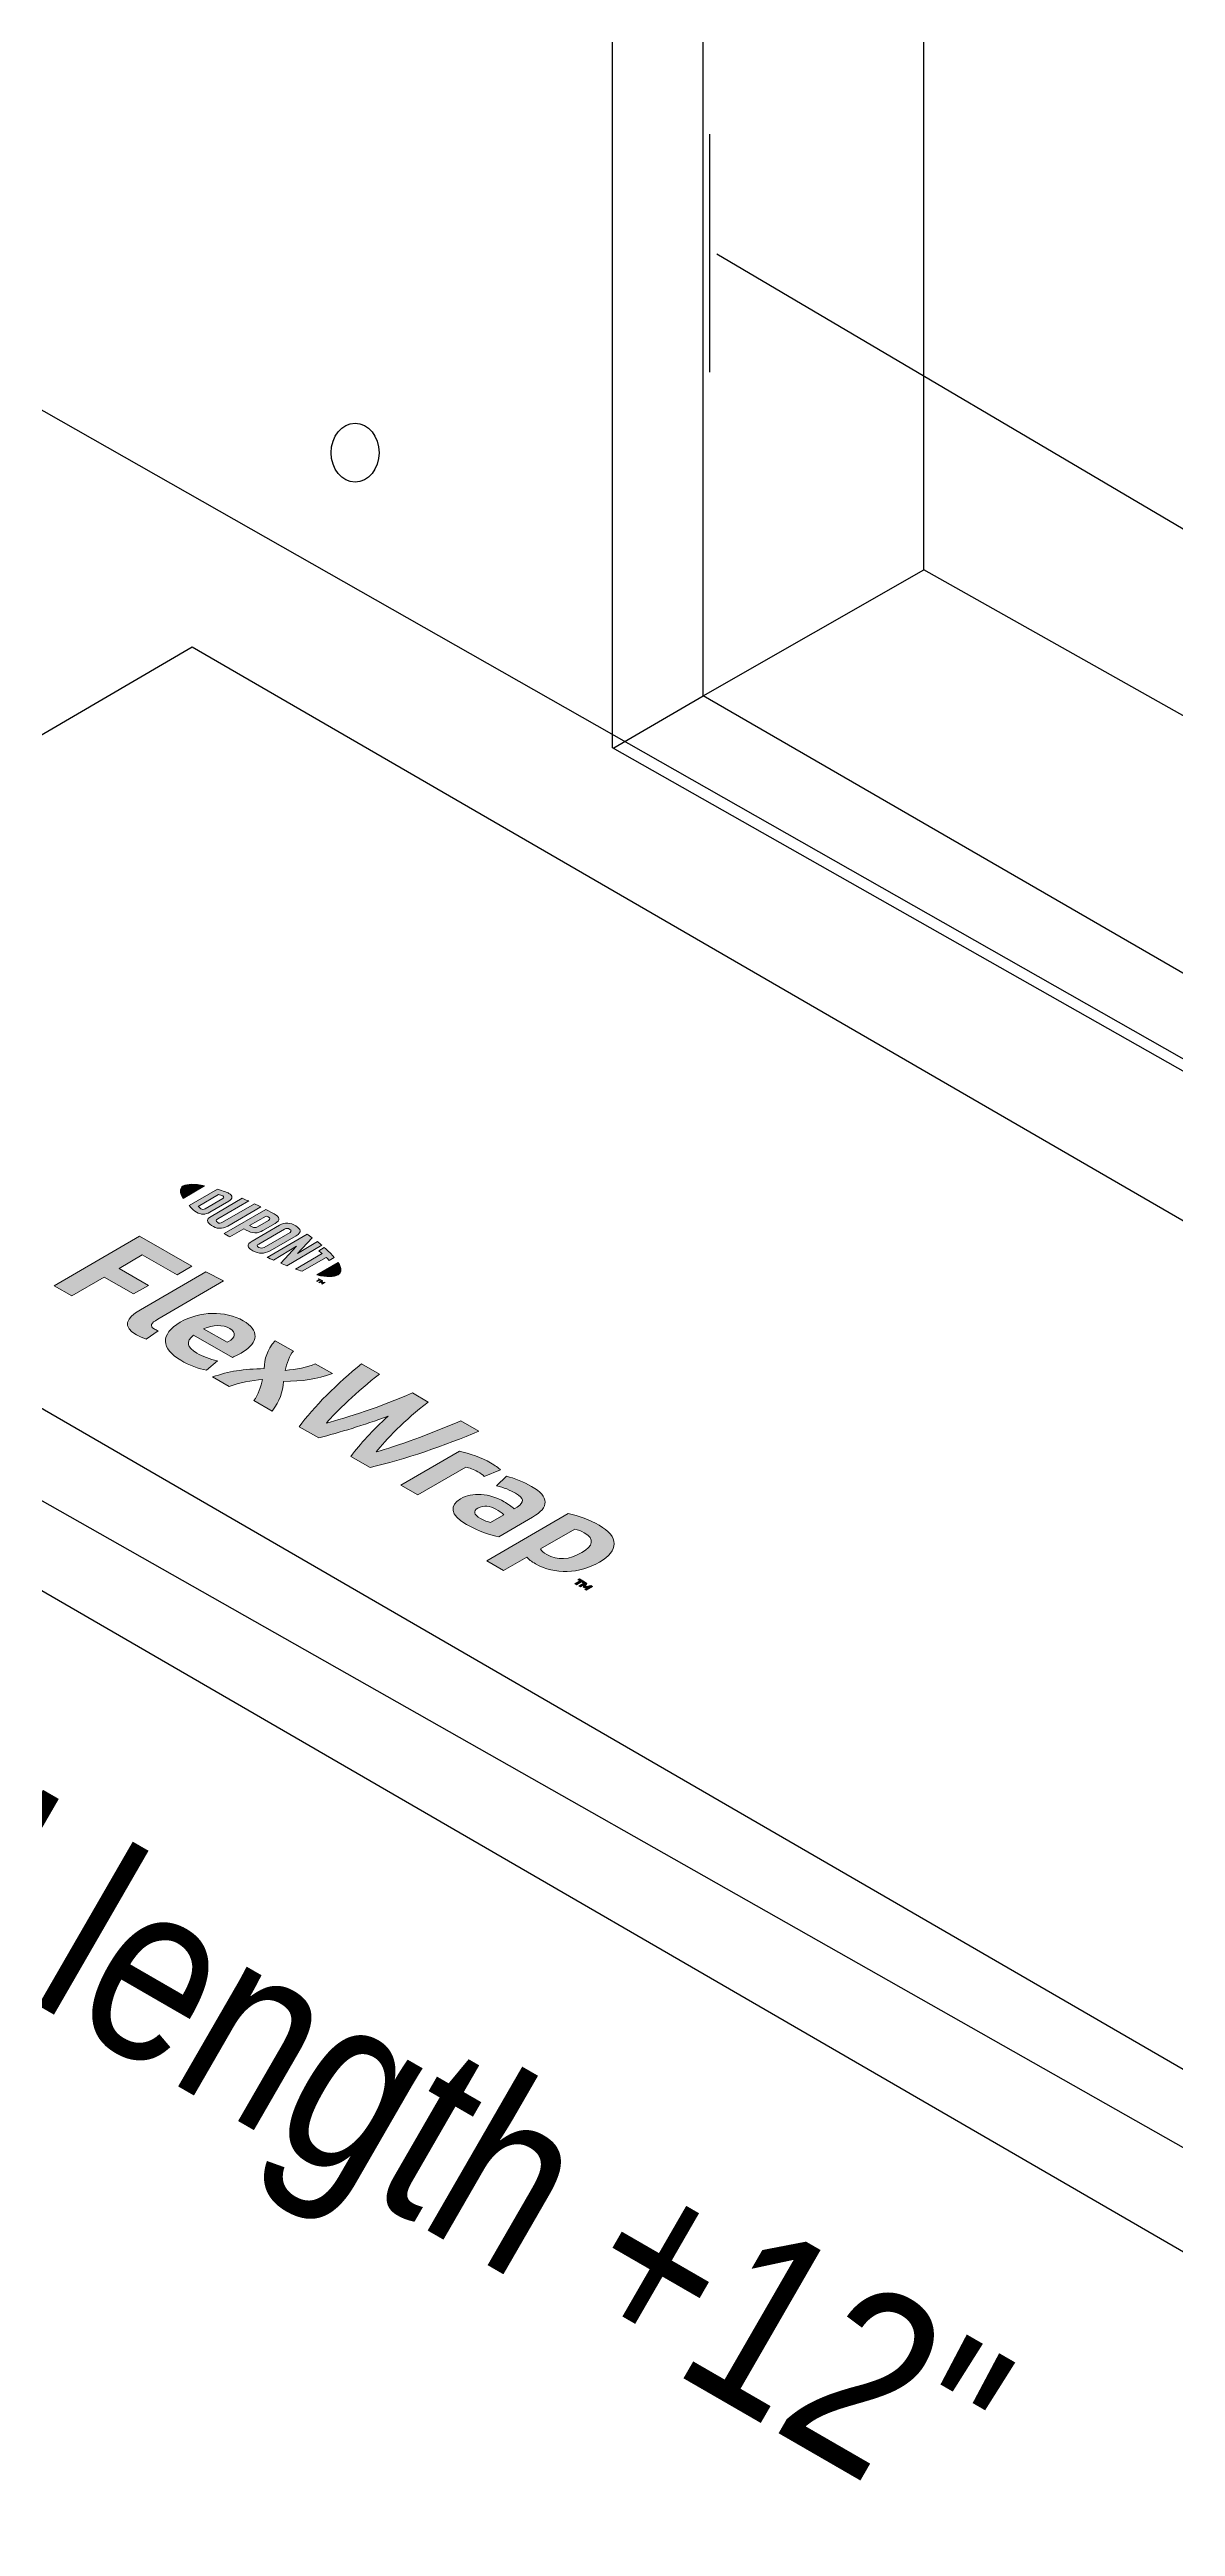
# Model space of a CAD drawing. Extents: x -1140 to 5605, y -816 to 1734.
# Drawn here: x 280.5 to 341.2, y -117.3 to 16.3 of the extents above; entities that cross this region are included whole.
import ezdxf

# ---------------------------------------------------------------- set-up
doc = ezdxf.new("R2010")
doc.units = 0
doc.header["$MEASUREMENT"] = 0
for name, color, linetype, lineweight in [('G-ANNO-TTLB', 7, 'Continuous', 0), ('LOGOS', 7, 'Continuous', 0), ('TYVEK', 7, 'Continuous', 0)]:
    doc.layers.add(name, color=color, linetype=linetype, lineweight=lineweight)

# ---------------------------------------------------------------- blocks, each defined once
blk = doc.blocks.new('Block_32')
at = {"layer": 'LOGOS', "true_color": 0x000000, "transparency": 33554687}
h = blk.add_hatch(color=18, dxfattribs=at)
h.dxf.hatch_style = 2
edge = h.paths.add_edge_path()
edge.add_spline(control_points=[(280.72, -50.39), (280.72, -50.39), (285.33, -47.71), (285.33, -47.71), (285.33, -47.71), (288.16, -49.33), (288.16, -49.33), (288.16, -49.33), (287.36, -49.8), (287.36, -49.8), (287.36, -49.8), (285.48, -48.72), (285.48, -48.72), (285.48, -48.72), (284.23, -49.45), (284.23, -49.45), (284.23, -49.45), (285.81, -50.36), (285.81, -50.36), (285.81, -50.36), (285, -50.82), (285, -50.82), (285, -50.82), (283.42, -49.91), (283.42, -49.91), (283.42, -49.91), (281.67, -50.93), (281.67, -50.93), (281.67, -50.93), (280.72, -50.39), (280.72, -50.39)], knot_values=[0, 0, 0, 0, 1, 1, 1, 2, 2, 2, 3, 3, 3, 4, 4, 4, 5, 5, 5, 6, 6, 6, 7, 7, 7, 8, 8, 8, 9, 9, 9, 10, 10, 10, 10], degree=3, periodic=0)
h = blk.add_hatch(color=18, dxfattribs=at)
h.dxf.hatch_style = 2
edge = h.paths.add_edge_path()
edge.add_spline(control_points=[(286.31, -52.19), (285.95, -52.39), (285.86, -52.56), (286.12, -52.71), (286.19, -52.75), (286.26, -52.78), (286.33, -52.81), (286.33, -52.81), (285.68, -53.26), (285.68, -53.26), (285.53, -53.21), (285.3, -53.1), (285.16, -53.03), (284.4, -52.59), (284.59, -52.13), (285.38, -51.67), (285.38, -51.67), (288.9, -49.63), (288.9, -49.63), (288.9, -49.63), (289.86, -50.12), (289.86, -50.12), (289.86, -50.12), (286.31, -52.19), (286.31, -52.19)], knot_values=[0, 0, 0, 0, 1, 1, 1, 2, 2, 2, 3, 3, 3, 4, 4, 4, 5, 5, 5, 6, 6, 6, 7, 7, 7, 8, 8, 8, 8], degree=3, periodic=0)
h = blk.add_hatch(color=18, dxfattribs=at)
h.dxf.hatch_style = 2
edge = h.paths.add_edge_path()
edge.add_spline(control_points=[(288.79, -52.71), (288.79, -52.71), (290.05, -53.43), (290.05, -53.43), (290.05, -53.43), (290.13, -53.39), (290.13, -53.39), (290.5, -53.17), (290.57, -52.9), (290.21, -52.69), (289.82, -52.47), (289.3, -52.48), (288.79, -52.71)], knot_values=[0, 0, 0, 0, 1, 1, 1, 2, 2, 2, 3, 3, 3, 4, 4, 4, 4], degree=3, periodic=0)
edge = h.paths.add_edge_path()
edge.add_spline(control_points=[(288.95, -54.94), (288.52, -54.85), (288, -54.66), (287.56, -54.4), (286.49, -53.79), (286.43, -52.98), (287.53, -52.35), (288.57, -51.74), (289.95, -51.71), (290.93, -52.27), (291.8, -52.77), (291.76, -53.45), (290.88, -53.97), (290.68, -54.08), (290.5, -54.17), (290.35, -54.24), (290.35, -54.24), (288.25, -53.04), (288.25, -53.04), (287.81, -53.39), (287.89, -53.71), (288.42, -54.01), (288.74, -54.2), (289.13, -54.34), (289.53, -54.43), (289.53, -54.43), (288.95, -54.94), (288.95, -54.94)], knot_values=[0, 0, 0, 0, 1, 1, 1, 2, 2, 2, 3, 3, 3, 4, 4, 4, 5, 5, 5, 6, 6, 6, 7, 7, 7, 8, 8, 8, 9, 9, 9, 9], degree=3, periodic=0)
h = blk.add_hatch(color=18, dxfattribs=at)
h.dxf.hatch_style = 2
edge = h.paths.add_edge_path()
edge.add_spline(control_points=[(292.05, -54.85), (292.09, -54.31), (292.19, -53.85), (292.64, -53.35), (292.64, -53.35), (293.63, -53.91), (293.63, -53.91), (293.42, -54.14), (293.27, -54.56), (293.19, -54.95), (293.79, -54.88), (294.39, -54.78), (294.81, -54.59), (294.81, -54.59), (295.74, -55.12), (295.74, -55.12), (294.88, -55.42), (294.11, -55.53), (293.1, -55.54), (293.05, -56.13), (292.91, -56.58), (292.49, -57.14), (292.49, -57.14), (291.5, -56.57), (291.5, -56.57), (291.73, -56.28), (291.89, -55.8), (291.97, -55.43), (291.36, -55.5), (290.72, -55.59), (290.16, -55.81), (290.16, -55.81), (289.27, -55.3), (289.27, -55.3), (290.12, -54.99), (290.96, -54.87), (292.05, -54.85)], knot_values=[0, 0, 0, 0, 1, 1, 1, 2, 2, 2, 3, 3, 3, 4, 4, 4, 5, 5, 5, 6, 6, 6, 7, 7, 7, 8, 8, 8, 9, 9, 9, 10, 10, 10, 11, 11, 11, 12, 12, 12, 12], degree=3, periodic=0)
h = blk.add_hatch(color=18, dxfattribs=at)
h.dxf.hatch_style = 2
edge = h.paths.add_edge_path()
edge.add_spline(control_points=[(302.67, -57.66), (302.67, -57.66), (303.64, -58.22), (303.64, -58.22), (301.85, -58.97), (299.6, -59.77), (297.77, -60.18), (297.77, -60.18), (296.73, -59.58), (296.73, -59.58), (297.23, -58.91), (297.9, -58.18), (298.74, -57.41), (297.41, -57.9), (296.15, -58.29), (295, -58.58), (295, -58.58), (293.95, -57.98), (293.95, -57.98), (294.69, -56.94), (296.03, -55.62), (297.31, -54.59), (297.31, -54.59), (298.28, -55.14), (298.28, -55.14), (297.09, -56.07), (295.91, -57.19), (295.41, -57.79), (296.46, -57.51), (298.42, -56.88), (300.05, -56.16), (300.05, -56.16), (300.9, -56.65), (300.9, -56.65), (299.66, -57.6), (298.58, -58.72), (298.1, -59.34), (299.14, -59.04), (301.08, -58.36), (302.67, -57.66)], knot_values=[0, 0, 0, 0, 1, 1, 1, 2, 2, 2, 3, 3, 3, 4, 4, 4, 5, 5, 5, 6, 6, 6, 7, 7, 7, 8, 8, 8, 9, 9, 9, 10, 10, 10, 11, 11, 11, 12, 12, 12, 13, 13, 13, 13], degree=3, periodic=0)
h = blk.add_hatch(color=18, dxfattribs=at)
h.dxf.hatch_style = 2
edge = h.paths.add_edge_path()
edge.add_spline(control_points=[(304.27, -59.93), (304.51, -60.07), (304.71, -60.21), (304.81, -60.31), (304.81, -60.31), (303.93, -60.66), (303.93, -60.66), (303.86, -60.58), (303.73, -60.49), (303.59, -60.41), (303.35, -60.27), (303.13, -60.2), (302.93, -60.16), (302.93, -60.16), (300.35, -61.65), (300.35, -61.65), (300.35, -61.65), (299.43, -61.13), (299.43, -61.13), (299.43, -61.13), (302.59, -59.3), (302.59, -59.3), (303.12, -59.4), (303.79, -59.66), (304.27, -59.93)], knot_values=[0, 0, 0, 0, 1, 1, 1, 2, 2, 2, 3, 3, 3, 4, 4, 4, 5, 5, 5, 6, 6, 6, 7, 7, 7, 8, 8, 8, 8], degree=3, periodic=0)
h = blk.add_hatch(color=18, dxfattribs=at)
h.dxf.hatch_style = 2
edge = h.paths.add_edge_path()
edge.add_spline(control_points=[(304.27, -63.14), (304.27, -63.14), (304.98, -62.73), (304.98, -62.73), (304.86, -62.62), (304.72, -62.52), (304.56, -62.43), (304.25, -62.25), (303.9, -62.19), (303.59, -62.37), (303.31, -62.53), (303.36, -62.72), (303.72, -62.93), (303.92, -63.04), (304.12, -63.11), (304.27, -63.14)], knot_values=[0, 0, 0, 0, 1, 1, 1, 2, 2, 2, 3, 3, 3, 4, 4, 4, 5, 5, 5, 5], degree=3, periodic=0)
edge = h.paths.add_edge_path()
edge.add_spline(control_points=[(302.97, -63.25), (302.06, -62.73), (302.05, -62.21), (302.64, -61.87), (303.29, -61.49), (304.21, -61.57), (305.01, -62.03), (305.2, -62.14), (305.41, -62.29), (305.55, -62.4), (305.55, -62.4), (305.71, -62.31), (305.71, -62.31), (306.11, -62.07), (306.07, -61.83), (305.62, -61.57), (305.33, -61.41), (304.97, -61.25), (304.59, -61.16), (304.59, -61.16), (305.13, -60.65), (305.13, -60.65), (305.54, -60.75), (306.08, -60.97), (306.48, -61.2), (307.46, -61.76), (307.43, -62.34), (306.54, -62.85), (306.54, -62.85), (304.71, -63.91), (304.71, -63.91), (304.3, -63.84), (303.64, -63.63), (302.97, -63.25)], knot_values=[0, 0, 0, 0, 1, 1, 1, 2, 2, 2, 3, 3, 3, 4, 4, 4, 5, 5, 5, 6, 6, 6, 7, 7, 7, 8, 8, 8, 9, 9, 9, 10, 10, 10, 11, 11, 11, 11], degree=3, periodic=0)
h = blk.add_hatch(color=18, dxfattribs=at)
h.dxf.hatch_style = 2
edge = h.paths.add_edge_path()
edge.add_spline(control_points=[(307.3, -64.87), (307.89, -65.21), (308.51, -65.16), (309.19, -64.76), (309.78, -64.42), (309.93, -64.04), (309.32, -63.7), (309.16, -63.6), (309, -63.55), (308.81, -63.5), (308.81, -63.5), (306.97, -64.57), (306.97, -64.57), (307.04, -64.68), (307.11, -64.76), (307.3, -64.87)], knot_values=[0, 0, 0, 0, 1, 1, 1, 2, 2, 2, 3, 3, 3, 4, 4, 4, 5, 5, 5, 5], degree=3, periodic=0)
edge = h.paths.add_edge_path()
edge.add_spline(control_points=[(306.7, -65.37), (306.46, -65.24), (306.33, -65.13), (306.22, -65.01), (306.22, -65.01), (304.97, -65.73), (304.97, -65.73), (304.97, -65.73), (304.06, -65.21), (304.06, -65.21), (304.06, -65.21), (308.46, -62.66), (308.46, -62.66), (309, -62.78), (309.65, -63.02), (310.12, -63.29), (311.21, -63.91), (311.2, -64.67), (310.15, -65.28), (309.07, -65.91), (307.73, -65.97), (306.7, -65.37)], knot_values=[0, 0, 0, 0, 1, 1, 1, 2, 2, 2, 3, 3, 3, 4, 4, 4, 5, 5, 5, 6, 6, 6, 7, 7, 7, 7], degree=3, periodic=0)
h = blk.add_hatch(color=18, dxfattribs=at)
h.dxf.hatch_style = 2
edge = h.paths.add_edge_path()
edge.add_spline(control_points=[(309.47, -66.43), (309.42, -66.5), (309.4, -66.55), (309.38, -66.6), (309.48, -66.59), (309.56, -66.57), (309.67, -66.55), (309.67, -66.55), (309.77, -66.6), (309.77, -66.6), (309.77, -66.6), (309.43, -66.8), (309.43, -66.8), (309.43, -66.8), (309.35, -66.75), (309.35, -66.75), (309.35, -66.75), (309.5, -66.66), (309.5, -66.66), (309.5, -66.66), (309.56, -66.63), (309.56, -66.63), (309.48, -66.65), (309.4, -66.66), (309.33, -66.67), (309.33, -66.67), (309.26, -66.63), (309.26, -66.63), (309.28, -66.59), (309.3, -66.54), (309.33, -66.49), (309.33, -66.49), (309.27, -66.53), (309.27, -66.53), (309.27, -66.53), (309.12, -66.62), (309.12, -66.62), (309.12, -66.62), (309.03, -66.57), (309.03, -66.57), (309.03, -66.57), (309.37, -66.37), (309.37, -66.37), (309.37, -66.37), (309.47, -66.43), (309.47, -66.43)], knot_values=[0, 0, 0, 0, 1, 1, 1, 2, 2, 2, 3, 3, 3, 4, 4, 4, 5, 5, 5, 6, 6, 6, 7, 7, 7, 8, 8, 8, 9, 9, 9, 10, 10, 10, 11, 11, 11, 12, 12, 12, 13, 13, 13, 14, 14, 14, 15, 15, 15, 15], degree=3, periodic=0)
edge = h.paths.add_edge_path()
edge.add_spline(control_points=[(309.08, -66.29), (309.08, -66.29), (308.98, -66.24), (308.98, -66.24), (308.98, -66.24), (309.06, -66.19), (309.06, -66.19), (309.06, -66.19), (309.34, -66.35), (309.34, -66.35), (309.34, -66.35), (309.26, -66.4), (309.26, -66.4), (309.26, -66.4), (309.17, -66.34), (309.17, -66.34), (309.17, -66.34), (308.9, -66.5), (308.9, -66.5), (308.9, -66.5), (308.81, -66.44), (308.81, -66.44), (308.81, -66.44), (309.08, -66.29), (309.08, -66.29)], knot_values=[0, 0, 0, 0, 1, 1, 1, 2, 2, 2, 3, 3, 3, 4, 4, 4, 5, 5, 5, 6, 6, 6, 7, 7, 7, 8, 8, 8, 8], degree=3, periodic=0)
at = {"layer": 'LOGOS'}
for points, knots in [([(280.72, -50.39), (280.72, -50.39), (285.33, -47.71), (285.33, -47.71), (285.33, -47.71), (288.16, -49.33), (288.16, -49.33), (288.16, -49.33), (287.36, -49.8), (287.36, -49.8), (287.36, -49.8), (285.48, -48.72), (285.48, -48.72), (285.48, -48.72), (284.23, -49.45), (284.23, -49.45), (284.23, -49.45), (285.81, -50.36), (285.81, -50.36), (285.81, -50.36), (285, -50.82), (285, -50.82), (285, -50.82), (283.42, -49.91), (283.42, -49.91), (283.42, -49.91), (281.67, -50.93), (281.67, -50.93), (281.67, -50.93), (280.72, -50.39), (280.72, -50.39)], [0, 0, 0, 0, 1, 1, 1, 2, 2, 2, 3, 3, 3, 4, 4, 4, 5, 5, 5, 6, 6, 6, 7, 7, 7, 8, 8, 8, 9, 9, 9, 10, 10, 10, 10]), ([(286.31, -52.19), (285.95, -52.39), (285.86, -52.56), (286.12, -52.71), (286.19, -52.75), (286.26, -52.78), (286.33, -52.81), (286.33, -52.81), (285.68, -53.26), (285.68, -53.26), (285.53, -53.21), (285.3, -53.1), (285.16, -53.03), (284.4, -52.59), (284.59, -52.13), (285.38, -51.67), (285.38, -51.67), (288.9, -49.63), (288.9, -49.63), (288.9, -49.63), (289.86, -50.12), (289.86, -50.12), (289.86, -50.12), (286.31, -52.19), (286.31, -52.19)], [0, 0, 0, 0, 1, 1, 1, 2, 2, 2, 3, 3, 3, 4, 4, 4, 5, 5, 5, 6, 6, 6, 7, 7, 7, 8, 8, 8, 8]), ([(288.95, -54.94), (288.52, -54.85), (288, -54.66), (287.56, -54.4), (286.49, -53.79), (286.43, -52.98), (287.53, -52.35), (288.57, -51.74), (289.95, -51.71), (290.93, -52.27), (291.8, -52.77), (291.76, -53.45), (290.88, -53.97), (290.68, -54.08), (290.5, -54.17), (290.35, -54.24), (290.35, -54.24), (288.25, -53.04), (288.25, -53.04), (287.81, -53.39), (287.89, -53.71), (288.42, -54.01), (288.74, -54.2), (289.13, -54.34), (289.53, -54.43), (289.53, -54.43), (288.95, -54.94), (288.95, -54.94)], [0, 0, 0, 0, 1, 1, 1, 2, 2, 2, 3, 3, 3, 4, 4, 4, 5, 5, 5, 6, 6, 6, 7, 7, 7, 8, 8, 8, 9, 9, 9, 9]), ([(288.79, -52.71), (288.79, -52.71), (290.05, -53.43), (290.05, -53.43), (290.05, -53.43), (290.13, -53.39), (290.13, -53.39), (290.5, -53.17), (290.57, -52.9), (290.21, -52.69), (289.82, -52.47), (289.3, -52.48), (288.79, -52.71)], [0, 0, 0, 0, 1, 1, 1, 2, 2, 2, 3, 3, 3, 4, 4, 4, 4]), ([(292.05, -54.85), (292.09, -54.31), (292.19, -53.85), (292.64, -53.35), (292.64, -53.35), (293.63, -53.91), (293.63, -53.91), (293.42, -54.14), (293.27, -54.56), (293.19, -54.95), (293.79, -54.88), (294.39, -54.78), (294.81, -54.59), (294.81, -54.59), (295.74, -55.12), (295.74, -55.12), (294.88, -55.42), (294.11, -55.53), (293.1, -55.54), (293.05, -56.13), (292.91, -56.58), (292.49, -57.14), (292.49, -57.14), (291.5, -56.57), (291.5, -56.57), (291.73, -56.28), (291.89, -55.8), (291.97, -55.43), (291.36, -55.5), (290.72, -55.59), (290.16, -55.81), (290.16, -55.81), (289.27, -55.3), (289.27, -55.3), (290.12, -54.99), (290.96, -54.87), (292.05, -54.85)], [0, 0, 0, 0, 1, 1, 1, 2, 2, 2, 3, 3, 3, 4, 4, 4, 5, 5, 5, 6, 6, 6, 7, 7, 7, 8, 8, 8, 9, 9, 9, 10, 10, 10, 11, 11, 11, 12, 12, 12, 12]), ([(302.67, -57.66), (302.67, -57.66), (303.64, -58.22), (303.64, -58.22), (301.85, -58.97), (299.6, -59.77), (297.77, -60.18), (297.77, -60.18), (296.73, -59.58), (296.73, -59.58), (297.23, -58.91), (297.9, -58.18), (298.74, -57.41), (297.41, -57.9), (296.15, -58.29), (295, -58.58), (295, -58.58), (293.95, -57.98), (293.95, -57.98), (294.69, -56.94), (296.03, -55.62), (297.31, -54.59), (297.31, -54.59), (298.28, -55.14), (298.28, -55.14), (297.09, -56.07), (295.91, -57.19), (295.41, -57.79), (296.46, -57.51), (298.42, -56.88), (300.05, -56.16), (300.05, -56.16), (300.9, -56.65), (300.9, -56.65), (299.66, -57.6), (298.58, -58.72), (298.1, -59.34), (299.14, -59.04), (301.08, -58.36), (302.67, -57.66)], [0, 0, 0, 0, 1, 1, 1, 2, 2, 2, 3, 3, 3, 4, 4, 4, 5, 5, 5, 6, 6, 6, 7, 7, 7, 8, 8, 8, 9, 9, 9, 10, 10, 10, 11, 11, 11, 12, 12, 12, 13, 13, 13, 13]), ([(304.27, -59.93), (304.51, -60.07), (304.71, -60.21), (304.81, -60.31), (304.81, -60.31), (303.93, -60.66), (303.93, -60.66), (303.86, -60.58), (303.73, -60.49), (303.59, -60.41), (303.35, -60.27), (303.13, -60.2), (302.93, -60.16), (302.93, -60.16), (300.35, -61.65), (300.35, -61.65), (300.35, -61.65), (299.43, -61.13), (299.43, -61.13), (299.43, -61.13), (302.59, -59.3), (302.59, -59.3), (303.12, -59.4), (303.79, -59.66), (304.27, -59.93)], [0, 0, 0, 0, 1, 1, 1, 2, 2, 2, 3, 3, 3, 4, 4, 4, 5, 5, 5, 6, 6, 6, 7, 7, 7, 8, 8, 8, 8]), ([(302.97, -63.25), (302.06, -62.73), (302.05, -62.21), (302.64, -61.87), (303.29, -61.49), (304.21, -61.57), (305.01, -62.03), (305.2, -62.14), (305.41, -62.29), (305.55, -62.4), (305.55, -62.4), (305.71, -62.31), (305.71, -62.31), (306.11, -62.07), (306.07, -61.83), (305.62, -61.57), (305.33, -61.41), (304.97, -61.25), (304.59, -61.16), (304.59, -61.16), (305.13, -60.65), (305.13, -60.65), (305.54, -60.75), (306.08, -60.97), (306.48, -61.2), (307.46, -61.76), (307.43, -62.34), (306.54, -62.85), (306.54, -62.85), (304.71, -63.91), (304.71, -63.91), (304.3, -63.84), (303.64, -63.63), (302.97, -63.25)], [0, 0, 0, 0, 1, 1, 1, 2, 2, 2, 3, 3, 3, 4, 4, 4, 5, 5, 5, 6, 6, 6, 7, 7, 7, 8, 8, 8, 9, 9, 9, 10, 10, 10, 11, 11, 11, 11]), ([(304.27, -63.14), (304.27, -63.14), (304.98, -62.73), (304.98, -62.73), (304.86, -62.62), (304.72, -62.52), (304.56, -62.43), (304.25, -62.25), (303.9, -62.19), (303.59, -62.37), (303.31, -62.53), (303.36, -62.72), (303.72, -62.93), (303.92, -63.04), (304.12, -63.11), (304.27, -63.14)], [0, 0, 0, 0, 1, 1, 1, 2, 2, 2, 3, 3, 3, 4, 4, 4, 5, 5, 5, 5]), ([(306.7, -65.37), (306.46, -65.24), (306.33, -65.13), (306.22, -65.01), (306.22, -65.01), (304.97, -65.73), (304.97, -65.73), (304.97, -65.73), (304.06, -65.21), (304.06, -65.21), (304.06, -65.21), (308.46, -62.66), (308.46, -62.66), (309, -62.78), (309.65, -63.02), (310.12, -63.29), (311.21, -63.91), (311.2, -64.67), (310.15, -65.28), (309.07, -65.91), (307.73, -65.97), (306.7, -65.37)], [0, 0, 0, 0, 1, 1, 1, 2, 2, 2, 3, 3, 3, 4, 4, 4, 5, 5, 5, 6, 6, 6, 7, 7, 7, 7]), ([(307.3, -64.87), (307.89, -65.21), (308.51, -65.16), (309.19, -64.76), (309.78, -64.42), (309.93, -64.04), (309.32, -63.7), (309.16, -63.6), (309, -63.55), (308.81, -63.5), (308.81, -63.5), (306.97, -64.57), (306.97, -64.57), (307.04, -64.68), (307.11, -64.76), (307.3, -64.87)], [0, 0, 0, 0, 1, 1, 1, 2, 2, 2, 3, 3, 3, 4, 4, 4, 5, 5, 5, 5]), ([(309.08, -66.29), (309.08, -66.29), (308.98, -66.24), (308.98, -66.24), (308.98, -66.24), (309.06, -66.19), (309.06, -66.19), (309.06, -66.19), (309.34, -66.35), (309.34, -66.35), (309.34, -66.35), (309.26, -66.4), (309.26, -66.4), (309.26, -66.4), (309.17, -66.34), (309.17, -66.34), (309.17, -66.34), (308.9, -66.5), (308.9, -66.5), (308.9, -66.5), (308.81, -66.44), (308.81, -66.44), (308.81, -66.44), (309.08, -66.29), (309.08, -66.29)], [0, 0, 0, 0, 1, 1, 1, 2, 2, 2, 3, 3, 3, 4, 4, 4, 5, 5, 5, 6, 6, 6, 7, 7, 7, 8, 8, 8, 8]), ([(309.47, -66.43), (309.42, -66.5), (309.4, -66.55), (309.38, -66.6), (309.48, -66.59), (309.56, -66.57), (309.67, -66.55), (309.67, -66.55), (309.77, -66.6), (309.77, -66.6), (309.77, -66.6), (309.43, -66.8), (309.43, -66.8), (309.43, -66.8), (309.35, -66.75), (309.35, -66.75), (309.35, -66.75), (309.5, -66.66), (309.5, -66.66), (309.5, -66.66), (309.56, -66.63), (309.56, -66.63), (309.48, -66.65), (309.4, -66.66), (309.33, -66.67), (309.33, -66.67), (309.26, -66.63), (309.26, -66.63), (309.28, -66.59), (309.3, -66.54), (309.33, -66.49), (309.33, -66.49), (309.27, -66.53), (309.27, -66.53), (309.27, -66.53), (309.12, -66.62), (309.12, -66.62), (309.12, -66.62), (309.03, -66.57), (309.03, -66.57), (309.03, -66.57), (309.37, -66.37), (309.37, -66.37), (309.37, -66.37), (309.47, -66.43), (309.47, -66.43)], [0, 0, 0, 0, 1, 1, 1, 2, 2, 2, 3, 3, 3, 4, 4, 4, 5, 5, 5, 6, 6, 6, 7, 7, 7, 8, 8, 8, 9, 9, 9, 10, 10, 10, 11, 11, 11, 12, 12, 12, 13, 13, 13, 14, 14, 14, 15, 15, 15, 15])]:
    blk.add_open_spline(points, degree=3, knots=knots, dxfattribs=at)
blk = doc.blocks.new('Block_33')
at = {"layer": 'LOGOS', "true_color": 0x000000, "transparency": 33554687}
h = blk.add_hatch(color=18, dxfattribs=at)
h.dxf.hatch_style = 2
edge = h.paths.add_edge_path()
edge.add_spline(control_points=[(287.69, -45), (287.48, -45.12), (287.49, -45.36), (287.68, -45.67), (287.68, -45.67), (288.84, -44.99), (288.84, -44.99), (288.31, -44.88), (287.9, -44.88), (287.69, -45)], knot_values=[0, 0, 0, 0, 1, 1, 1, 2, 2, 2, 3, 3, 3, 3], degree=3, periodic=0)
h = blk.add_hatch(color=18, dxfattribs=at)
h.dxf.hatch_style = 2
edge = h.paths.add_edge_path()
edge.add_spline(control_points=[(288.88, -46.23), (288.79, -46.28), (288.71, -46.26), (288.64, -46.23), (288.59, -46.2), (288.53, -46.14), (288.49, -46.1), (288.49, -46.1), (289.59, -45.46), (289.59, -45.46), (289.67, -45.48), (289.77, -45.52), (289.82, -45.54), (289.88, -45.58), (289.91, -45.63), (289.82, -45.68), (289.82, -45.68), (288.88, -46.23), (288.88, -46.23)], knot_values=[0, 0, 0, 0, 1, 1, 1, 2, 2, 2, 3, 3, 3, 4, 4, 4, 5, 5, 5, 6, 6, 6, 6], degree=3, periodic=0)
edge = h.paths.add_edge_path()
edge.add_spline(control_points=[(290.15, -45.4), (290.05, -45.34), (289.87, -45.28), (289.53, -45.17), (289.53, -45.17), (288, -46.06), (288, -46.06), (288.16, -46.24), (288.29, -46.36), (288.4, -46.42), (288.63, -46.55), (288.9, -46.55), (289.13, -46.42), (289.13, -46.42), (290.15, -45.82), (290.15, -45.82), (290.37, -45.69), (290.38, -45.53), (290.15, -45.4)], knot_values=[0, 0, 0, 0, 1, 1, 1, 2, 2, 2, 3, 3, 3, 4, 4, 4, 5, 5, 5, 6, 6, 6, 6], degree=3, periodic=0)
h = blk.add_hatch(color=18, dxfattribs=at)
h.dxf.hatch_style = 2
edge = h.paths.add_edge_path()
edge.add_spline(control_points=[(289.8, -46.96), (289.71, -47.01), (289.62, -47.03), (289.53, -46.96), (289.43, -46.89), (289.45, -46.84), (289.55, -46.78), (289.55, -46.78), (291.22, -45.81), (291.22, -45.81), (291.14, -45.78), (290.95, -45.7), (290.87, -45.66), (290.87, -45.66), (289.19, -46.64), (289.19, -46.64), (288.92, -46.8), (288.94, -46.93), (289.22, -47.13), (289.47, -47.32), (289.79, -47.33), (290.09, -47.16), (290.09, -47.16), (291.87, -46.13), (291.87, -46.13), (291.81, -46.09), (291.6, -45.99), (291.53, -45.96), (291.53, -45.96), (289.8, -46.96), (289.8, -46.96)], knot_values=[0, 0, 0, 0, 1, 1, 1, 2, 2, 2, 3, 3, 3, 4, 4, 4, 5, 5, 5, 6, 6, 6, 7, 7, 7, 8, 8, 8, 9, 9, 9, 10, 10, 10, 10], degree=3, periodic=0)
h = blk.add_hatch(color=18, dxfattribs=at)
h.dxf.hatch_style = 2
edge = h.paths.add_edge_path()
edge.add_spline(control_points=[(291.69, -47.2), (291.6, -47.26), (291.51, -47.27), (291.38, -47.19), (291.38, -47.19), (291.27, -47.13), (291.27, -47.13), (291.27, -47.13), (292.16, -46.62), (292.16, -46.62), (292.21, -46.64), (292.24, -46.66), (292.27, -46.67), (292.41, -46.75), (292.38, -46.8), (292.28, -46.86), (292.28, -46.86), (291.69, -47.2), (291.69, -47.2)], knot_values=[0, 0, 0, 0, 1, 1, 1, 2, 2, 2, 3, 3, 3, 4, 4, 4, 5, 5, 5, 6, 6, 6, 6], degree=3, periodic=0)
edge = h.paths.add_edge_path()
edge.add_spline(control_points=[(292.6, -46.5), (292.54, -46.47), (292.34, -46.36), (292.14, -46.26), (292.14, -46.26), (289.89, -47.56), (289.89, -47.56), (289.95, -47.6), (290.11, -47.7), (290.2, -47.75), (290.2, -47.75), (290.96, -47.31), (290.96, -47.31), (290.96, -47.31), (291.08, -47.38), (291.08, -47.38), (291.42, -47.57), (291.71, -47.57), (291.99, -47.4), (291.99, -47.4), (292.65, -47.02), (292.65, -47.02), (292.93, -46.85), (292.92, -46.68), (292.6, -46.5)], knot_values=[0, 0, 0, 0, 1, 1, 1, 2, 2, 2, 3, 3, 3, 4, 4, 4, 5, 5, 5, 6, 6, 6, 7, 7, 7, 8, 8, 8, 8], degree=3, periodic=0)
h = blk.add_hatch(color=18, dxfattribs=at)
h.dxf.hatch_style = 2
edge = h.paths.add_edge_path()
edge.add_spline(control_points=[(292.05, -48.31), (291.96, -48.36), (291.88, -48.37), (291.76, -48.31), (291.65, -48.24), (291.66, -48.2), (291.76, -48.14), (291.76, -48.14), (293.16, -47.33), (293.16, -47.33), (293.25, -47.28), (293.33, -47.27), (293.44, -47.34), (293.55, -47.4), (293.53, -47.45), (293.45, -47.5), (293.45, -47.5), (292.05, -48.31), (292.05, -48.31)], knot_values=[0, 0, 0, 0, 1, 1, 1, 2, 2, 2, 3, 3, 3, 4, 4, 4, 5, 5, 5, 6, 6, 6, 6], degree=3, periodic=0)
edge = h.paths.add_edge_path()
edge.add_spline(control_points=[(293.76, -47.15), (293.48, -46.98), (293.17, -46.95), (292.88, -47.12), (292.88, -47.12), (291.41, -47.97), (291.41, -47.97), (291.09, -48.16), (291.12, -48.32), (291.45, -48.49), (291.77, -48.66), (292.04, -48.68), (292.37, -48.49), (292.37, -48.49), (293.78, -47.68), (293.78, -47.68), (294.09, -47.49), (294.06, -47.35), (293.76, -47.15)], knot_values=[0, 0, 0, 0, 1, 1, 1, 2, 2, 2, 3, 3, 3, 4, 4, 4, 5, 5, 5, 6, 6, 6, 6], degree=3, periodic=0)
h = blk.add_hatch(color=18, dxfattribs=at)
h.dxf.hatch_style = 2
edge = h.paths.add_edge_path()
edge.add_spline(control_points=[(293.85, -48.65), (293.85, -48.65), (294.64, -47.79), (294.64, -47.79), (294.56, -47.72), (294.45, -47.65), (294.37, -47.59), (294.37, -47.59), (292.22, -48.85), (292.22, -48.85), (292.29, -48.88), (292.47, -48.96), (292.56, -49), (292.56, -49), (293.8, -48.25), (293.8, -48.25), (293.8, -48.25), (292.96, -49.17), (292.96, -49.17), (293.05, -49.21), (293.18, -49.27), (293.28, -49.3), (293.28, -49.3), (295.17, -48.2), (295.17, -48.2), (295.11, -48.15), (294.99, -48.05), (294.93, -48), (294.93, -48), (293.85, -48.65), (293.85, -48.65)], knot_values=[0, 0, 0, 0, 1, 1, 1, 2, 2, 2, 3, 3, 3, 4, 4, 4, 5, 5, 5, 6, 6, 6, 7, 7, 7, 8, 8, 8, 9, 9, 9, 10, 10, 10, 10], degree=3, periodic=0)
h = blk.add_hatch(color=18, dxfattribs=at)
h.dxf.hatch_style = 2
edge = h.paths.add_edge_path()
edge.add_spline(control_points=[(295, -48.49), (295.06, -48.54), (295.12, -48.59), (295.18, -48.64), (295.18, -48.64), (293.75, -49.48), (293.75, -49.48), (293.83, -49.51), (294, -49.56), (294.11, -49.6), (294.11, -49.6), (295.4, -48.85), (295.4, -48.85), (295.46, -48.91), (295.52, -48.96), (295.57, -49.02), (295.57, -49.02), (295.84, -48.86), (295.84, -48.86), (295.7, -48.68), (295.52, -48.51), (295.3, -48.31), (295.3, -48.31), (295, -48.49), (295, -48.49)], knot_values=[0, 0, 0, 0, 1, 1, 1, 2, 2, 2, 3, 3, 3, 4, 4, 4, 5, 5, 5, 6, 6, 6, 7, 7, 7, 8, 8, 8, 8], degree=3, periodic=0)
h = blk.add_hatch(color=18, dxfattribs=at)
h.dxf.hatch_style = 2
edge = h.paths.add_edge_path()
edge.add_spline(control_points=[(296.04, -49.79), (295.83, -49.92), (295.43, -49.91), (294.89, -49.8), (294.89, -49.8), (296.05, -49.13), (296.05, -49.13), (296.24, -49.44), (296.25, -49.67), (296.04, -49.79)], knot_values=[0, 0, 0, 0, 1, 1, 1, 2, 2, 2, 3, 3, 3, 3], degree=3, periodic=0)
h = blk.add_hatch(color=18, dxfattribs=at)
h.dxf.hatch_style = 2
edge = h.paths.add_edge_path()
edge.add_spline(control_points=[(295.18, -50.1), (295.18, -50.1), (295.21, -50.12), (295.21, -50.12), (295.21, -50.12), (295.18, -50.2), (295.18, -50.2), (295.18, -50.2), (295.31, -50.18), (295.31, -50.18), (295.31, -50.18), (295.35, -50.2), (295.35, -50.2), (295.35, -50.2), (295.18, -50.3), (295.18, -50.3), (295.18, -50.3), (295.15, -50.28), (295.15, -50.28), (295.15, -50.28), (295.27, -50.21), (295.27, -50.21), (295.27, -50.21), (295.14, -50.23), (295.14, -50.23), (295.14, -50.23), (295.13, -50.22), (295.13, -50.22), (295.13, -50.22), (295.16, -50.15), (295.16, -50.15), (295.16, -50.15), (295.04, -50.22), (295.04, -50.22), (295.04, -50.22), (295.01, -50.2), (295.01, -50.2), (295.01, -50.2), (295.18, -50.1), (295.18, -50.1)], knot_values=[0, 0, 0, 0, 1, 1, 1, 2, 2, 2, 3, 3, 3, 4, 4, 4, 5, 5, 5, 6, 6, 6, 7, 7, 7, 8, 8, 8, 9, 9, 9, 10, 10, 10, 11, 11, 11, 12, 12, 12, 13, 13, 13, 13], degree=3, periodic=0)
edge = h.paths.add_edge_path()
edge.add_spline(control_points=[(295.03, -50.05), (295.03, -50.05), (294.98, -50.02), (294.98, -50.02), (294.98, -50.02), (295.01, -50), (295.01, -50), (295.01, -50), (295.14, -50.08), (295.14, -50.08), (295.14, -50.08), (295.11, -50.1), (295.11, -50.1), (295.11, -50.1), (295.06, -50.07), (295.06, -50.07), (295.06, -50.07), (294.92, -50.15), (294.92, -50.15), (294.92, -50.15), (294.89, -50.13), (294.89, -50.13), (294.89, -50.13), (295.03, -50.05), (295.03, -50.05)], knot_values=[0, 0, 0, 0, 1, 1, 1, 2, 2, 2, 3, 3, 3, 4, 4, 4, 5, 5, 5, 6, 6, 6, 7, 7, 7, 8, 8, 8, 8], degree=3, periodic=0)
at = {"layer": 'LOGOS'}
for points, knots in [([(287.69, -45), (287.48, -45.12), (287.49, -45.36), (287.68, -45.67), (287.68, -45.67), (288.84, -44.99), (288.84, -44.99), (288.31, -44.88), (287.9, -44.88), (287.69, -45)], [0, 0, 0, 0, 1, 1, 1, 2, 2, 2, 3, 3, 3, 3]), ([(290.15, -45.4), (290.05, -45.34), (289.87, -45.28), (289.53, -45.17), (289.53, -45.17), (288, -46.06), (288, -46.06), (288.16, -46.24), (288.29, -46.36), (288.4, -46.42), (288.63, -46.55), (288.9, -46.55), (289.13, -46.42), (289.13, -46.42), (290.15, -45.82), (290.15, -45.82), (290.37, -45.69), (290.38, -45.53), (290.15, -45.4)], [0, 0, 0, 0, 1, 1, 1, 2, 2, 2, 3, 3, 3, 4, 4, 4, 5, 5, 5, 6, 6, 6, 6]), ([(288.88, -46.23), (288.79, -46.28), (288.71, -46.26), (288.64, -46.23), (288.59, -46.2), (288.53, -46.14), (288.49, -46.1), (288.49, -46.1), (289.59, -45.46), (289.59, -45.46), (289.67, -45.48), (289.77, -45.52), (289.82, -45.54), (289.88, -45.58), (289.91, -45.63), (289.82, -45.68), (289.82, -45.68), (288.88, -46.23), (288.88, -46.23)], [0, 0, 0, 0, 1, 1, 1, 2, 2, 2, 3, 3, 3, 4, 4, 4, 5, 5, 5, 6, 6, 6, 6]), ([(289.8, -46.96), (289.71, -47.01), (289.62, -47.03), (289.53, -46.96), (289.43, -46.89), (289.45, -46.84), (289.55, -46.78), (289.55, -46.78), (291.22, -45.81), (291.22, -45.81), (291.14, -45.78), (290.95, -45.7), (290.87, -45.66), (290.87, -45.66), (289.19, -46.64), (289.19, -46.64), (288.92, -46.8), (288.94, -46.93), (289.22, -47.13), (289.47, -47.32), (289.79, -47.33), (290.09, -47.16), (290.09, -47.16), (291.87, -46.13), (291.87, -46.13), (291.81, -46.09), (291.6, -45.99), (291.53, -45.96), (291.53, -45.96), (289.8, -46.96), (289.8, -46.96)], [0, 0, 0, 0, 1, 1, 1, 2, 2, 2, 3, 3, 3, 4, 4, 4, 5, 5, 5, 6, 6, 6, 7, 7, 7, 8, 8, 8, 9, 9, 9, 10, 10, 10, 10]), ([(292.6, -46.5), (292.54, -46.47), (292.34, -46.36), (292.14, -46.26), (292.14, -46.26), (289.89, -47.56), (289.89, -47.56), (289.95, -47.6), (290.11, -47.7), (290.2, -47.75), (290.2, -47.75), (290.96, -47.31), (290.96, -47.31), (290.96, -47.31), (291.08, -47.38), (291.08, -47.38), (291.42, -47.57), (291.71, -47.57), (291.99, -47.4), (291.99, -47.4), (292.65, -47.02), (292.65, -47.02), (292.93, -46.85), (292.92, -46.68), (292.6, -46.5)], [0, 0, 0, 0, 1, 1, 1, 2, 2, 2, 3, 3, 3, 4, 4, 4, 5, 5, 5, 6, 6, 6, 7, 7, 7, 8, 8, 8, 8]), ([(291.69, -47.2), (291.6, -47.26), (291.51, -47.27), (291.38, -47.19), (291.38, -47.19), (291.27, -47.13), (291.27, -47.13), (291.27, -47.13), (292.16, -46.62), (292.16, -46.62), (292.21, -46.64), (292.24, -46.66), (292.27, -46.67), (292.41, -46.75), (292.38, -46.8), (292.28, -46.86), (292.28, -46.86), (291.69, -47.2), (291.69, -47.2)], [0, 0, 0, 0, 1, 1, 1, 2, 2, 2, 3, 3, 3, 4, 4, 4, 5, 5, 5, 6, 6, 6, 6]), ([(293.76, -47.15), (293.48, -46.98), (293.17, -46.95), (292.88, -47.12), (292.88, -47.12), (291.41, -47.97), (291.41, -47.97), (291.09, -48.16), (291.12, -48.32), (291.45, -48.49), (291.77, -48.66), (292.04, -48.68), (292.37, -48.49), (292.37, -48.49), (293.78, -47.68), (293.78, -47.68), (294.09, -47.49), (294.06, -47.35), (293.76, -47.15)], [0, 0, 0, 0, 1, 1, 1, 2, 2, 2, 3, 3, 3, 4, 4, 4, 5, 5, 5, 6, 6, 6, 6]), ([(292.05, -48.31), (291.96, -48.36), (291.88, -48.37), (291.76, -48.31), (291.65, -48.24), (291.66, -48.2), (291.76, -48.14), (291.76, -48.14), (293.16, -47.33), (293.16, -47.33), (293.25, -47.28), (293.33, -47.27), (293.44, -47.34), (293.55, -47.4), (293.53, -47.45), (293.45, -47.5), (293.45, -47.5), (292.05, -48.31), (292.05, -48.31)], [0, 0, 0, 0, 1, 1, 1, 2, 2, 2, 3, 3, 3, 4, 4, 4, 5, 5, 5, 6, 6, 6, 6]), ([(293.85, -48.65), (293.85, -48.65), (294.64, -47.79), (294.64, -47.79), (294.56, -47.72), (294.45, -47.65), (294.37, -47.59), (294.37, -47.59), (292.22, -48.85), (292.22, -48.85), (292.29, -48.88), (292.47, -48.96), (292.56, -49), (292.56, -49), (293.8, -48.25), (293.8, -48.25), (293.8, -48.25), (292.96, -49.17), (292.96, -49.17), (293.05, -49.21), (293.18, -49.27), (293.28, -49.3), (293.28, -49.3), (295.17, -48.2), (295.17, -48.2), (295.11, -48.15), (294.99, -48.05), (294.93, -48), (294.93, -48), (293.85, -48.65), (293.85, -48.65)], [0, 0, 0, 0, 1, 1, 1, 2, 2, 2, 3, 3, 3, 4, 4, 4, 5, 5, 5, 6, 6, 6, 7, 7, 7, 8, 8, 8, 9, 9, 9, 10, 10, 10, 10]), ([(295, -48.49), (295.06, -48.54), (295.12, -48.59), (295.18, -48.64), (295.18, -48.64), (293.75, -49.48), (293.75, -49.48), (293.83, -49.51), (294, -49.56), (294.11, -49.6), (294.11, -49.6), (295.4, -48.85), (295.4, -48.85), (295.46, -48.91), (295.52, -48.96), (295.57, -49.02), (295.57, -49.02), (295.84, -48.86), (295.84, -48.86), (295.7, -48.68), (295.52, -48.51), (295.3, -48.31), (295.3, -48.31), (295, -48.49), (295, -48.49)], [0, 0, 0, 0, 1, 1, 1, 2, 2, 2, 3, 3, 3, 4, 4, 4, 5, 5, 5, 6, 6, 6, 7, 7, 7, 8, 8, 8, 8]), ([(296.04, -49.79), (295.83, -49.92), (295.43, -49.91), (294.89, -49.8), (294.89, -49.8), (296.05, -49.13), (296.05, -49.13), (296.24, -49.44), (296.25, -49.67), (296.04, -49.79)], [0, 0, 0, 0, 1, 1, 1, 2, 2, 2, 3, 3, 3, 3]), ([(295.03, -50.05), (295.03, -50.05), (294.98, -50.02), (294.98, -50.02), (294.98, -50.02), (295.01, -50), (295.01, -50), (295.01, -50), (295.14, -50.08), (295.14, -50.08), (295.14, -50.08), (295.11, -50.1), (295.11, -50.1), (295.11, -50.1), (295.06, -50.07), (295.06, -50.07), (295.06, -50.07), (294.92, -50.15), (294.92, -50.15), (294.92, -50.15), (294.89, -50.13), (294.89, -50.13), (294.89, -50.13), (295.03, -50.05), (295.03, -50.05)], [0, 0, 0, 0, 1, 1, 1, 2, 2, 2, 3, 3, 3, 4, 4, 4, 5, 5, 5, 6, 6, 6, 7, 7, 7, 8, 8, 8, 8]), ([(295.18, -50.1), (295.18, -50.1), (295.21, -50.12), (295.21, -50.12), (295.21, -50.12), (295.18, -50.2), (295.18, -50.2), (295.18, -50.2), (295.31, -50.18), (295.31, -50.18), (295.31, -50.18), (295.35, -50.2), (295.35, -50.2), (295.35, -50.2), (295.18, -50.3), (295.18, -50.3), (295.18, -50.3), (295.15, -50.28), (295.15, -50.28), (295.15, -50.28), (295.27, -50.21), (295.27, -50.21), (295.27, -50.21), (295.14, -50.23), (295.14, -50.23), (295.14, -50.23), (295.13, -50.22), (295.13, -50.22), (295.13, -50.22), (295.16, -50.15), (295.16, -50.15), (295.16, -50.15), (295.04, -50.22), (295.04, -50.22), (295.04, -50.22), (295.01, -50.2), (295.01, -50.2), (295.01, -50.2), (295.18, -50.1), (295.18, -50.1)], [0, 0, 0, 0, 1, 1, 1, 2, 2, 2, 3, 3, 3, 4, 4, 4, 5, 5, 5, 6, 6, 6, 7, 7, 7, 8, 8, 8, 9, 9, 9, 10, 10, 10, 11, 11, 11, 12, 12, 12, 13, 13, 13, 13])]:
    blk.add_open_spline(points, degree=3, knots=knots, dxfattribs=at)
blk = doc.blocks.new('Block_31')
at = {"layer": 'LOGOS'}
for name in ['Block_33', 'Block_32']:
    blk.add_blockref(name, (0, 0), dxfattribs=at)

msp = doc.modelspace()

# ---------------------------------------------------------------- hatches: boundary and pattern name
at = {"layer": 'G-ANNO-TTLB', "true_color": 0xff00ff, "transparency": 33554687}
h = msp.add_hatch(color=6, dxfattribs=at)
edge = h.paths.add_edge_path()
edge.add_spline(control_points=[(1815.43, -731.7), (1815.43, -731.7), (-1114.08, -731.7), (-1114.08, -731.7), (-1114.08, -731.7), (-1114.08, 1725.3), (-1114.08, 1725.3), (-1114.08, 1725.3), (1815.43, 1725.3), (1815.43, 1725.3), (1815.43, 1725.3), (1815.43, -731.7), (1815.43, -731.7)], knot_values=[0, 0, 0, 0, 1, 1, 1, 2, 2, 2, 3, 3, 3, 4, 4, 4, 4], degree=3, periodic=0)
edge = h.paths.add_edge_path()
edge.add_spline(control_points=[(-1105.08, 1716.3), (-1105.08, 1716.3), (-1105.08, -722.7), (-1105.08, -722.7), (-1105.08, -722.7), (1806.43, -722.7), (1806.43, -722.7), (1806.43, -722.7), (1806.43, 1716.3), (1806.43, 1716.3), (1806.43, 1716.3), (-1105.08, 1716.3), (-1105.08, 1716.3)], knot_values=[0, 0, 0, 0, 1, 1, 1, 2, 2, 2, 3, 3, 3, 4, 4, 4, 4], degree=3, periodic=0)
edge.add_line((-1105.08, 1716.3), (-1105.08, 1716.3))

# ---------------------------------------------------------------- linework, layer by layer
at = {"layer": 'G-ANNO-TTLB'}
for points in [[(1815.43, -731.7), (1815.43, -731.7), (-1114.08, -731.7), (-1114.08, -731.7), (-1114.08, -731.7), (-1114.08, 1725.3), (-1114.08, 1725.3), (-1114.08, 1725.3), (1815.43, 1725.3), (1815.43, 1725.3), (1815.43, 1725.3), (1815.43, -731.7), (1815.43, -731.7)], [(-1105.08, 1716.3), (-1105.08, 1716.3), (-1105.08, -722.7), (-1105.08, -722.7), (-1105.08, -722.7), (1806.43, -722.7), (1806.43, -722.7), (1806.43, -722.7), (1806.43, 1716.3), (1806.43, 1716.3), (1806.43, 1716.3), (-1105.08, 1716.3), (-1105.08, 1716.3)]]:
    msp.add_open_spline(points, degree=3, knots=[0, 0, 0, 0, 1, 1, 1, 2, 2, 2, 3, 3, 3, 4, 4, 4, 4], dxfattribs=at)
at = {"layer": 'TYVEK', "color": 2, "lineweight": 25, "true_color": 0xffff00}
for p, q in [((310.85, 3.88), (310.85, 304.52)), ((315.73, -18.58), (315.73, 301.7)), ((310.85, -21.37), (310.85, 280.04)), ((310.92, -21.37), (315.73, -18.58)), ((424.98, -81.66), (315.73, -18.58)), ((425.27, -86.2), (310.85, -21.37)), ((238.24, -42.61), (507.04, -198.22))]:
    msp.add_line(p, q, dxfattribs=at)
at = {"layer": 'TYVEK', "color": 33, "lineweight": 25, "true_color": 0xcc9966}
for p, q in [((327.65, -11.77), (327.65, 294.8)), ((315.73, -18.58), (327.65, -11.77)), ((425.27, -66.71), (327.65, -11.77))]:
    msp.add_line(p, q, dxfattribs=at)
at = {"layer": 'TYVEK', "color": 1, "lineweight": 25, "true_color": 0xff0000}
for p, q in [((316.1, -1.12), (316.1, 11.72)), ((316.47, 5.26), (359.43, -20.07))]:
    msp.add_line(p, q, dxfattribs=at)
at = {"layer": 'TYVEK', "color": 4, "lineweight": 25, "true_color": 0x00ffff}
for p, q in [((269.18, 3.02), (464.19, -107.78)), ((268.89, -55.64), (464.48, -166.45))]:
    msp.add_line(p, q, dxfattribs=at)
at = {"layer": 'TYVEK', "color": 4, "lineweight": 30, "true_color": 0x00ffff}
msp.add_lwpolyline([(288.17, -15.93), (444.24, -106.24), (404.44, -128.98), (248.79, -38.91)], close=True, dxfattribs=at)
at = {"layer": 'TYVEK', "color": 252, "lineweight": 25, "true_color": 0x848484}
msp.add_ellipse((296.96, -5.46), major_axis=(0, 1.59), ratio=0.812499, dxfattribs=at)

# ---------------------------------------------------------------- block references
at = {"layer": 'LOGOS'}
msp.add_blockref('Block_31', (0, 0), dxfattribs=at)

# ---------------------------------------------------------------- texts
at = {"layer": 'TYVEK', "insert": (262.15, -82.34), "char_height": 0.2, "attachment_point": 7, "rotation": 330.0001}
msp.add_mtext('\\C1;\\c255;\\FArial Narrow|b0|i0|c1;\\H9.688983;\\W1.007294;Sill length +12"', dxfattribs=at)

doc.saveas('drawing.dxf')
